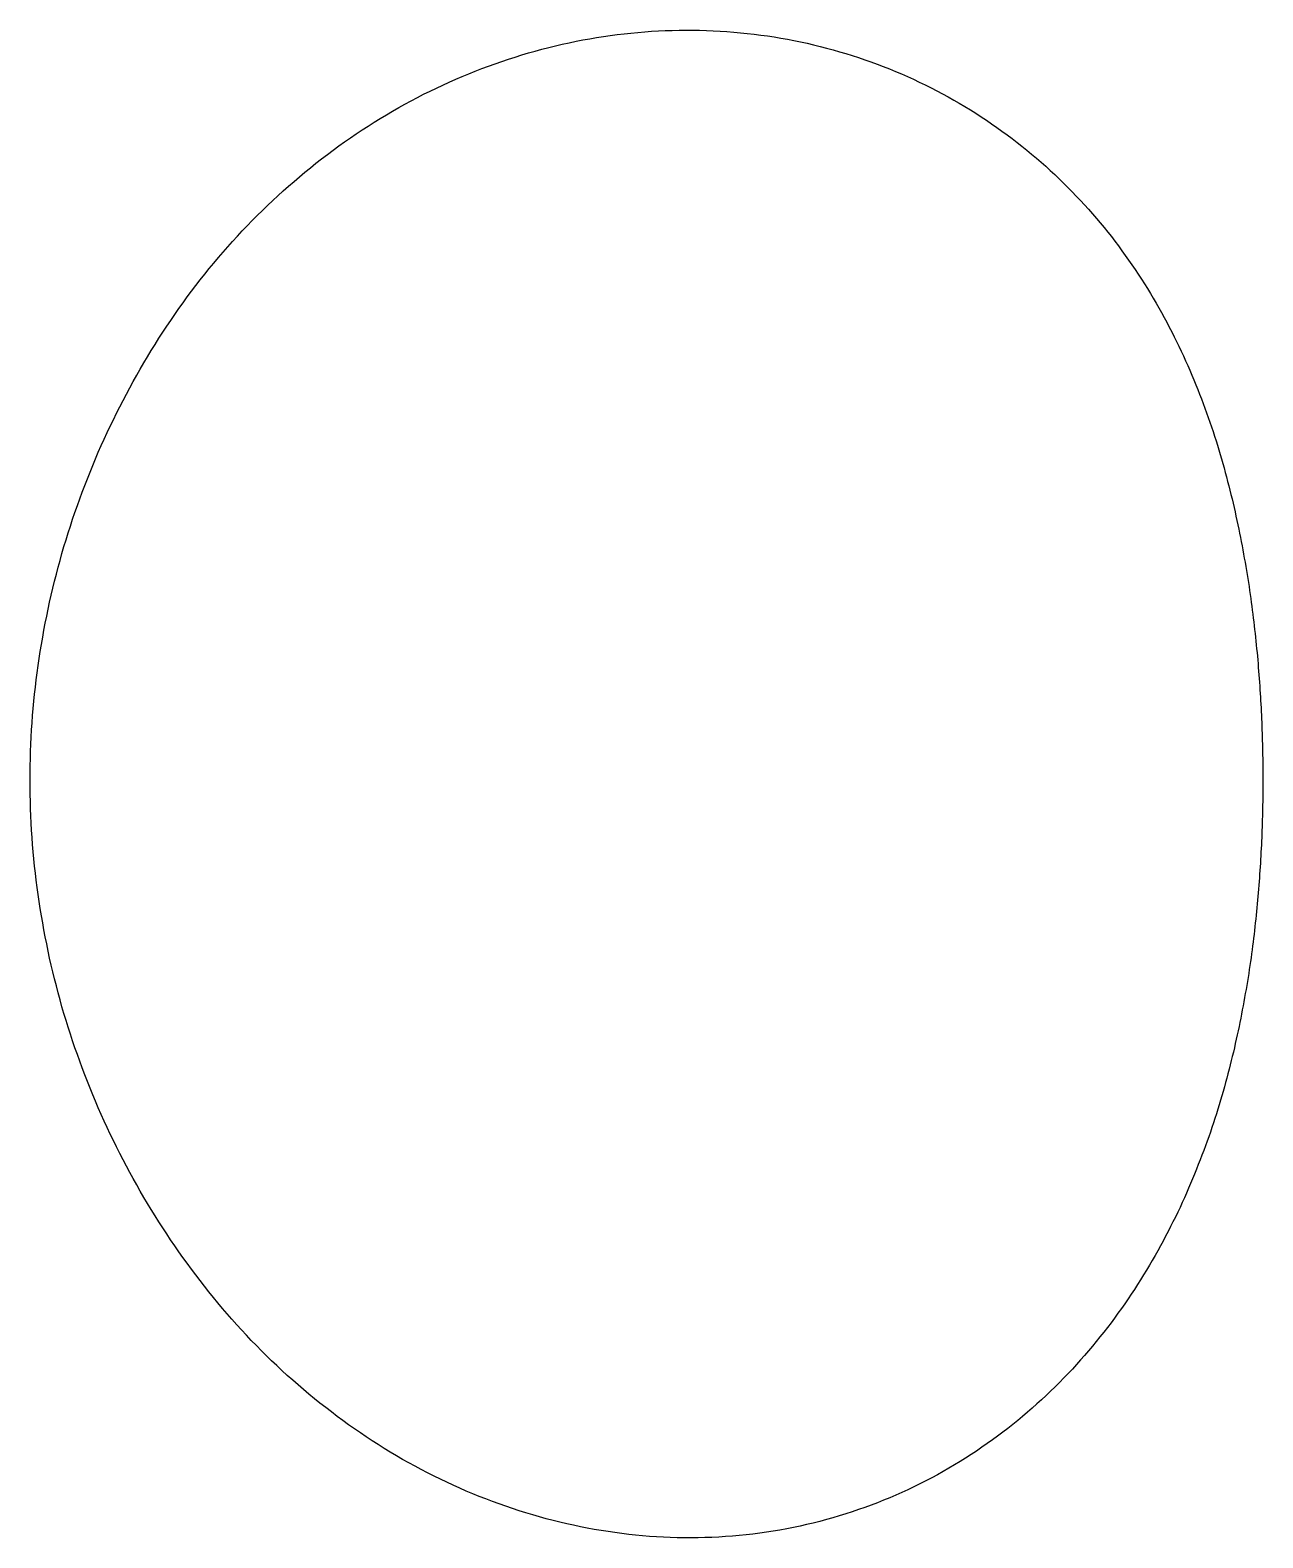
# Model space of a CAD drawing. Header units: metres. Extents: x -98 to 49, y -91 to 90.
import ezdxf

# ---------------------------------------------------------------- set-up
doc = ezdxf.new("R2010")
doc.units = ezdxf.units.M

msp = doc.modelspace()

# ---------------------------------------------------------------- linework, layer by layer
msp.add_lwpolyline([(49.17, 0), (49.17, -0.86), (49.16, -1.29), (49.16, -1.72), (49.15, -2.15), (49.15, -2.58), (49.14, -3.01), (49.13, -3.44), (49.12, -3.87), (49.11, -4.3), (49.1, -4.73), (49.09, -5.16), (49.07, -5.59), (49.06, -6.02), (49.04, -6.46), (49.03, -6.89), (49.01, -7.32), (48.99, -7.76), (48.97, -8.19), (48.94, -8.63), (48.92, -9.07), (48.89, -9.5), (48.87, -9.94), (48.84, -10.38), (48.81, -10.82), (48.78, -11.26), (48.75, -11.7), (48.72, -12.15), (48.68, -12.59), (48.65, -13.04), (48.61, -13.48), (48.57, -13.93), (48.53, -14.38), (48.49, -14.83), (48.45, -15.28), (48.41, -15.73), (48.36, -16.18), (48.31, -16.64), (48.26, -17.09), (48.21, -17.55), (48.16, -18.01), (48.11, -18.47), (48.05, -18.93), (47.99, -19.39), (47.94, -19.86), (47.87, -20.32), (47.81, -20.79), (47.75, -21.26), (47.68, -21.73), (47.61, -22.2), (47.54, -22.68), (47.47, -23.15), (47.39, -23.63), (47.32, -24.11), (47.24, -24.59), (47.16, -25.07), (47.07, -25.56), (46.99, -26.04), (46.9, -26.53), (46.81, -27.02), (46.71, -27.52), (46.62, -28.01), (46.52, -28.51), (46.42, -29.01), (46.32, -29.51), (46.21, -30.01), (46.1, -30.51), (45.99, -31.02), (45.87, -31.53), (45.76, -32.04), (45.64, -32.55), (45.51, -33.07), (45.39, -33.58), (45.26, -34.1), (45.12, -34.62), (44.99, -35.15), (44.85, -35.67), (44.7, -36.2), (44.56, -36.73), (44.41, -37.26), (44.25, -37.79), (44.09, -38.33), (43.93, -38.87), (43.77, -39.41), (43.6, -39.95), (43.42, -40.49), (43.24, -41.04), (43.06, -41.58), (42.88, -42.13), (42.69, -42.69), (42.49, -43.24), (42.29, -43.79), (42.09, -44.35), (41.88, -44.91), (41.66, -45.47), (41.44, -46.03), (41.22, -46.59), (40.99, -47.16), (40.76, -47.72), (40.52, -48.29), (40.28, -48.86), (40.03, -49.43), (39.77, -50), (39.51, -50.57), (39.25, -51.15), (38.97, -51.72), (38.7, -52.3), (38.41, -52.87), (38.12, -53.45), (37.83, -54.03), (37.53, -54.6), (37.22, -55.18), (36.91, -55.76), (36.59, -56.34), (36.26, -56.92), (35.93, -57.5), (35.59, -58.07), (35.24, -58.65), (34.89, -59.23), (34.53, -59.81), (34.16, -60.39), (33.79, -60.96), (33.41, -61.54), (33.03, -62.11), (32.63, -62.68), (32.23, -63.26), (31.82, -63.83), (31.41, -64.4), (30.99, -64.96), (30.56, -65.53), (30.12, -66.09), (29.67, -66.65), (29.22, -67.21), (28.76, -67.76), (28.3, -68.32), (27.82, -68.87), (27.34, -69.41), (26.85, -69.96), (26.36, -70.5), (25.85, -71.03), (25.34, -71.57), (24.82, -72.1), (24.3, -72.62), (23.76, -73.14), (23.22, -73.66), (22.68, -74.17), (22.12, -74.67), (21.56, -75.17), (20.99, -75.67), (20.41, -76.16), (19.82, -76.65), (19.23, -77.13), (18.63, -77.6), (18.02, -78.07), (17.41, -78.53), (16.79, -78.98), (16.16, -79.43), (15.53, -79.87), (14.88, -80.31), (14.24, -80.74), (13.58, -81.16), (12.92, -81.57), (12.25, -81.98), (11.58, -82.37), (10.9, -82.76), (10.21, -83.15), (9.52, -83.52), (8.82, -83.89), (8.11, -84.25), (7.4, -84.59), (6.68, -84.94), (5.96, -85.27), (5.23, -85.59), (4.5, -85.9), (3.76, -86.21), (3.02, -86.5), (2.27, -86.79), (1.52, -87.07), (0.76, -87.33), (0, -87.59), (-0.77, -87.84), (-1.54, -88.08), (-2.31, -88.31), (-3.09, -88.52), (-3.87, -88.73), (-4.66, -88.93), (-5.45, -89.12), (-6.24, -89.29), (-7.04, -89.46), (-7.84, -89.62), (-8.64, -89.77), (-9.45, -89.9), (-10.26, -90.03), (-11.07, -90.14), (-11.88, -90.25), (-12.7, -90.34), (-13.51, -90.42), (-14.33, -90.5), (-15.15, -90.56), (-15.98, -90.61), (-16.8, -90.65), (-17.63, -90.68), (-18.45, -90.7), (-19.28, -90.7), (-20.11, -90.7), (-20.94, -90.69), (-21.77, -90.66), (-22.6, -90.63), (-23.43, -90.58), (-24.26, -90.53), (-25.09, -90.46), (-25.92, -90.38), (-26.75, -90.29), (-27.57, -90.19), (-28.4, -90.08), (-29.23, -89.96), (-30.06, -89.83), (-30.88, -89.69), (-31.71, -89.54), (-32.53, -89.38), (-33.35, -89.2), (-34.17, -89.02), (-34.99, -88.83), (-35.81, -88.63), (-36.62, -88.41), (-37.43, -88.19), (-38.24, -87.96), (-39.05, -87.71), (-39.86, -87.46), (-40.66, -87.2), (-41.46, -86.93), (-42.26, -86.65), (-43.06, -86.36), (-43.85, -86.05), (-44.64, -85.74), (-45.42, -85.42), (-46.2, -85.1), (-46.98, -84.76), (-47.76, -84.41), (-48.53, -84.05), (-49.3, -83.69), (-50.06, -83.31), (-50.82, -82.93), (-51.58, -82.54), (-52.33, -82.14), (-53.07, -81.73), (-53.82, -81.31), (-54.55, -80.88), (-55.29, -80.44), (-56.02, -80), (-56.74, -79.55), (-57.46, -79.09), (-58.18, -78.62), (-58.88, -78.14), (-59.59, -77.66), (-60.29, -77.17), (-60.98, -76.67), (-61.67, -76.16), (-62.35, -75.64), (-63.03, -75.12), (-63.71, -74.59), (-64.37, -74.05), (-65.03, -73.51), (-65.69, -72.96), (-66.34, -72.4), (-66.98, -71.83), (-67.62, -71.26), (-68.26, -70.68), (-68.88, -70.09), (-69.5, -69.5), (-70.12, -68.9), (-70.73, -68.3), (-71.33, -67.69), (-71.93, -67.07), (-72.52, -66.45), (-73.1, -65.82), (-73.68, -65.19), (-74.25, -64.54), (-74.82, -63.9), (-75.37, -63.25), (-75.93, -62.59), (-76.47, -61.93), (-77.01, -61.26), (-77.55, -60.59), (-78.07, -59.91), (-78.59, -59.22), (-79.11, -58.54), (-79.61, -57.84), (-80.12, -57.15), (-80.61, -56.45), (-81.1, -55.74), (-81.59, -55.03), (-82.06, -54.32), (-82.53, -53.6), (-83, -52.88), (-83.46, -52.15), (-83.91, -51.42), (-84.35, -50.68), (-84.79, -49.95), (-85.23, -49.2), (-85.65, -48.46), (-86.07, -47.71), (-86.48, -46.96), (-86.89, -46.2), (-87.29, -45.44), (-87.68, -44.68), (-88.07, -43.91), (-88.45, -43.14), (-88.82, -42.37), (-89.19, -41.59), (-89.55, -40.81), (-89.9, -40.03), (-90.25, -39.24), (-90.59, -38.45), (-90.92, -37.66), (-91.24, -36.86), (-91.56, -36.07), (-91.87, -35.27), (-92.18, -34.46), (-92.47, -33.66), (-92.76, -32.85), (-93.05, -32.04), (-93.32, -31.23), (-93.59, -30.41), (-93.85, -29.59), (-94.11, -28.77), (-94.36, -27.95), (-94.6, -27.13), (-94.83, -26.3), (-95.06, -25.47), (-95.27, -24.64), (-95.49, -23.81), (-95.69, -22.97), (-95.89, -22.14), (-96.08, -21.3), (-96.26, -20.46), (-96.43, -19.62), (-96.6, -18.78), (-96.76, -17.93), (-96.91, -17.09), (-97.06, -16.24), (-97.2, -15.39), (-97.33, -14.55), (-97.45, -13.7), (-97.57, -12.85), (-97.68, -11.99), (-97.78, -11.14), (-97.87, -10.29), (-97.96, -9.43), (-98.03, -8.58), (-98.11, -7.72), (-98.17, -6.86), (-98.23, -6.01), (-98.27, -5.15), (-98.32, -4.29), (-98.35, -3.43), (-98.38, -2.58), (-98.39, -1.72), (-98.41, -0.86), (-98.41, 0), (-98.41, 0.86), (-98.39, 1.72), (-98.38, 2.58), (-98.35, 3.43), (-98.32, 4.29), (-98.27, 5.15), (-98.23, 6.01), (-98.17, 6.86), (-98.11, 7.72), (-98.03, 8.58), (-97.96, 9.43), (-97.87, 10.29), (-97.78, 11.14), (-97.68, 11.99), (-97.57, 12.85), (-97.45, 13.7), (-97.33, 14.55), (-97.2, 15.39), (-97.06, 16.24), (-96.91, 17.09), (-96.76, 17.93), (-96.6, 18.78), (-96.43, 19.62), (-96.26, 20.46), (-96.08, 21.3), (-95.89, 22.14), (-95.69, 22.97), (-95.49, 23.81), (-95.27, 24.64), (-95.06, 25.47), (-94.83, 26.3), (-94.6, 27.13), (-94.36, 27.95), (-94.11, 28.77), (-93.85, 29.59), (-93.59, 30.41), (-93.32, 31.23), (-93.05, 32.04), (-92.76, 32.85), (-92.47, 33.66), (-92.18, 34.46), (-91.87, 35.27), (-91.56, 36.07), (-91.24, 36.86), (-90.92, 37.66), (-90.59, 38.45), (-90.25, 39.24), (-89.9, 40.03), (-89.55, 40.81), (-89.19, 41.59), (-88.82, 42.37), (-88.45, 43.14), (-88.07, 43.91), (-87.68, 44.68), (-87.29, 45.44), (-86.89, 46.2), (-86.48, 46.96), (-86.07, 47.71), (-85.65, 48.46), (-85.23, 49.2), (-84.79, 49.95), (-84.35, 50.68), (-83.91, 51.42), (-83.46, 52.15), (-83, 52.88), (-82.53, 53.6), (-82.06, 54.32), (-81.58, 55.03), (-81.1, 55.74), (-80.6, 56.44), (-80.11, 57.14), (-79.6, 57.83), (-79.09, 58.52), (-78.57, 59.21), (-78.04, 59.88), (-77.51, 60.56), (-76.97, 61.22), (-76.42, 61.89), (-75.87, 62.54), (-75.31, 63.19), (-74.75, 63.84), (-74.17, 64.48), (-73.6, 65.11), (-73.01, 65.74), (-72.42, 66.36), (-71.82, 66.98), (-71.22, 67.58), (-70.61, 68.19), (-69.99, 68.78), (-69.37, 69.37), (-68.74, 69.95), (-68.11, 70.53), (-67.47, 71.1), (-66.82, 71.66), (-66.17, 72.22), (-65.52, 72.76), (-64.85, 73.3), (-64.19, 73.84), (-63.51, 74.36), (-62.83, 74.88), (-62.15, 75.39), (-61.46, 75.9), (-60.76, 76.39), (-60.06, 76.88), (-59.36, 77.36), (-58.65, 77.83), (-57.93, 78.29), (-57.22, 78.75), (-56.49, 79.2), (-55.76, 79.64), (-55.03, 80.07), (-54.29, 80.49), (-53.55, 80.9), (-52.8, 81.31), (-52.05, 81.7), (-51.3, 82.09), (-50.54, 82.47), (-49.77, 82.84), (-49.01, 83.2), (-48.24, 83.55), (-47.46, 83.89), (-46.69, 84.23), (-45.91, 84.55), (-45.12, 84.86), (-44.34, 85.17), (-43.55, 85.47), (-42.75, 85.75), (-41.96, 86.03), (-41.16, 86.3), (-40.36, 86.55), (-39.56, 86.8), (-38.75, 87.04), (-37.95, 87.27), (-37.14, 87.49), (-36.32, 87.7), (-35.51, 87.9), (-34.7, 88.08), (-33.88, 88.26), (-33.06, 88.43), (-32.24, 88.59), (-31.42, 88.74), (-30.6, 88.88), (-29.78, 89.01), (-28.96, 89.13), (-28.14, 89.24), (-27.31, 89.34), (-26.49, 89.42), (-25.66, 89.5), (-24.84, 89.57), (-24.02, 89.63), (-23.19, 89.68), (-22.37, 89.71), (-21.55, 89.74), (-20.72, 89.76), (-19.9, 89.77), (-19.08, 89.76), (-18.26, 89.75), (-17.44, 89.73), (-16.62, 89.69), (-15.81, 89.65), (-14.99, 89.6), (-14.18, 89.53), (-13.37, 89.46), (-12.56, 89.38), (-11.75, 89.28), (-10.95, 89.18), (-10.15, 89.07), (-9.35, 88.95), (-8.55, 88.81), (-7.76, 88.67), (-6.97, 88.52), (-6.18, 88.36), (-5.39, 88.19), (-4.61, 88.01), (-3.83, 87.82), (-3.06, 87.62), (-2.29, 87.41), (-1.52, 87.19), (-0.76, 86.96), (0, 86.73), (0.75, 86.48), (1.51, 86.23), (2.25, 85.96), (2.99, 85.69), (3.73, 85.41), (4.46, 85.12), (5.19, 84.82), (5.91, 84.52), (6.63, 84.2), (7.34, 83.88), (8.04, 83.55), (8.75, 83.21), (9.44, 82.86), (10.13, 82.51), (10.81, 82.15), (11.49, 81.78), (12.17, 81.4), (12.83, 81.01), (13.49, 80.62), (14.15, 80.22), (14.79, 79.82), (15.43, 79.4), (16.07, 78.98), (16.7, 78.56), (17.32, 78.12), (17.93, 77.68), (18.54, 77.24), (19.15, 76.79), (19.74, 76.33), (20.33, 75.87), (20.91, 75.4), (21.48, 74.93), (22.05, 74.45), (22.61, 73.96), (23.17, 73.47), (23.71, 72.98), (24.25, 72.48), (24.78, 71.97), (25.31, 71.46), (25.82, 70.95), (26.33, 70.43), (26.83, 69.91), (27.33, 69.38), (27.82, 68.85), (28.3, 68.32), (28.77, 67.78), (29.24, 67.24), (29.69, 66.7), (30.15, 66.15), (30.59, 65.6), (31.03, 65.05), (31.45, 64.49), (31.88, 63.93), (32.29, 63.37), (32.7, 62.81), (33.1, 62.25), (33.49, 61.68), (33.87, 61.11), (34.25, 60.54), (34.62, 59.97), (34.99, 59.4), (35.35, 58.83), (35.7, 58.25), (36.04, 57.68), (36.38, 57.1), (36.71, 56.53), (37.03, 55.95), (37.35, 55.37), (37.66, 54.8), (37.97, 54.22), (38.26, 53.64), (38.56, 53.07), (38.84, 52.49), (39.12, 51.92), (39.39, 51.34), (39.66, 50.77), (39.92, 50.19), (40.18, 49.62), (40.43, 49.05), (40.67, 48.47), (40.91, 47.9), (41.15, 47.33), (41.37, 46.77), (41.6, 46.2), (41.82, 45.63), (42.03, 45.07), (42.24, 44.51), (42.44, 43.95), (42.64, 43.39), (42.83, 42.83), (43.02, 42.27), (43.2, 41.72), (43.38, 41.17), (43.56, 40.62), (43.73, 40.07), (43.89, 39.52), (44.06, 38.98), (44.21, 38.44), (44.37, 37.89), (44.52, 37.36), (44.67, 36.82), (44.81, 36.29), (44.95, 35.76), (45.09, 35.23), (45.22, 34.7), (45.35, 34.17), (45.48, 33.65), (45.6, 33.13), (45.72, 32.61), (45.84, 32.1), (45.95, 31.58), (46.06, 31.07), (46.17, 30.56), (46.28, 30.05), (46.38, 29.55), (46.48, 29.05), (46.58, 28.55), (46.68, 28.05), (46.77, 27.55), (46.86, 27.06), (46.95, 26.56), (47.04, 26.07), (47.12, 25.58), (47.2, 25.1), (47.28, 24.61), (47.36, 24.13), (47.43, 23.65), (47.51, 23.17), (47.58, 22.69), (47.65, 22.22), (47.71, 21.74), (47.78, 21.27), (47.84, 20.8), (47.9, 20.33), (47.96, 19.87), (48.02, 19.4), (48.08, 18.94), (48.13, 18.48), (48.18, 18.02), (48.24, 17.56), (48.28, 17.1), (48.33, 16.64), (48.38, 16.19), (48.42, 15.73), (48.47, 15.28), (48.51, 14.83), (48.55, 14.38), (48.59, 13.93), (48.62, 13.48), (48.66, 13.04), (48.7, 12.59), (48.73, 12.15), (48.76, 11.71), (48.79, 11.26), (48.82, 10.82), (48.85, 10.38), (48.87, 9.94), (48.9, 9.51), (48.92, 9.07), (48.95, 8.63), (48.97, 8.19), (48.99, 7.76), (49.01, 7.32), (49.03, 6.89), (49.04, 6.46), (49.06, 6.02), (49.08, 5.59), (49.09, 5.16), (49.1, 4.73), (49.11, 4.3), (49.12, 3.87), (49.13, 3.44), (49.14, 3.01), (49.15, 2.58), (49.15, 2.15), (49.16, 1.72), (49.16, 1.29), (49.17, 0.86), (49.17, 0.43)], close=True)

doc.saveas('drawing.dxf')
